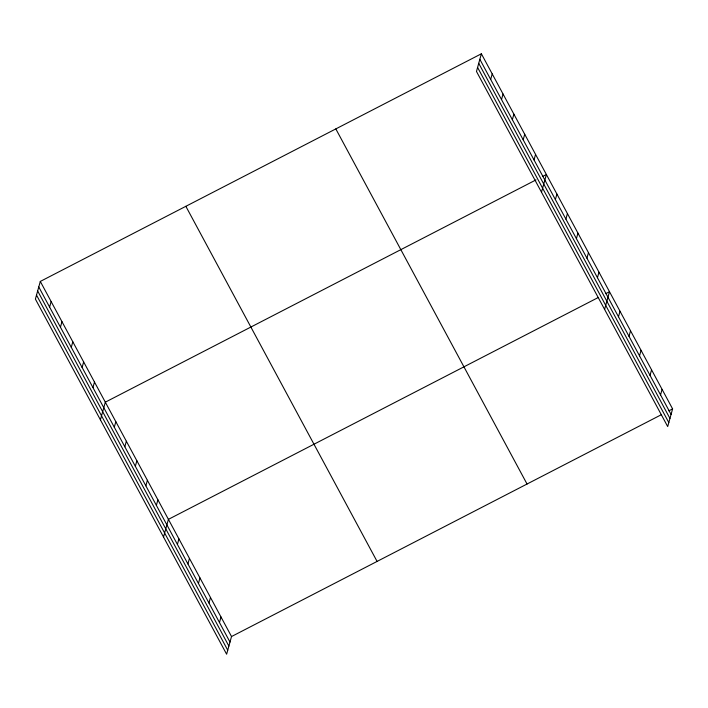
<?xml version="1.0" encoding="UTF-8"?>
<svg xmlns="http://www.w3.org/2000/svg" width="708" height="708" viewBox="0 0 708 708"><rect width="100%" height="100%" fill="white"/><g stroke="black" fill="none" stroke-linecap="round" stroke-linejoin="round"><path stroke-width="1.06" d="M40.303 281.43L35.4 299.103L226.622 654.21L231.525 636.545L40.303 281.43L481.378 53.79L672.6 408.897L667.697 426.57L476.475 71.455L481.378 53.79M49.604 307.077L51.135 301.555M60.437 327.202L61.968 321.68M71.278 347.327L72.809 341.805M82.11 367.452L83.641 361.921M92.952 387.577L94.483 382.046M100.412 419.835L105.315 402.171L536 179.894M114.298 427.225L115.829 421.702M124.82 446.757L126.351 441.234M135.334 466.289L136.865 460.766M145.848 485.821L147.388 480.298M156.371 505.353L157.902 499.821M163.521 537.027L168.416 519.353L598.154 297.564M177.407 544.417L178.938 538.885M187.921 563.949L189.452 558.417M198.435 583.472L199.975 577.949M208.957 603.004L210.488 597.481M219.471 622.536L221.002 617.013M490.679 79.438L492.21 73.906M501.521 99.562L503.052 94.031M512.353 119.679L513.884 114.156M523.185 139.803L524.725 134.281M534.027 159.928L535.558 154.406M541.496 192.195L546.39 174.522L542.611 176.478M555.382 199.585L556.913 194.054M565.896 219.117L567.427 213.586M576.409 238.649L577.949 233.118M586.932 258.172L588.463 252.65M597.446 277.704L598.977 272.182M604.597 309.378L609.5 291.714L605.712 293.661M618.482 316.768L620.013 311.246M628.996 336.3L630.527 330.778M639.519 355.832L641.05 350.31M650.033 375.364L651.564 369.833M660.546 394.896L662.086 389.365M231.525 636.545L661.254 414.755M668.821 410.852L672.6 408.897M479.847 59.313L671.069 414.428M478.732 63.322L669.954 418.428M477.59 67.446L668.812 422.561M335.822 128.909L527.044 484.024M185.859 206.311L377.081 561.417M38.772 286.961L229.994 642.067M37.657 290.961L228.879 646.077M36.515 295.094L227.737 650.21"/></g></svg>
